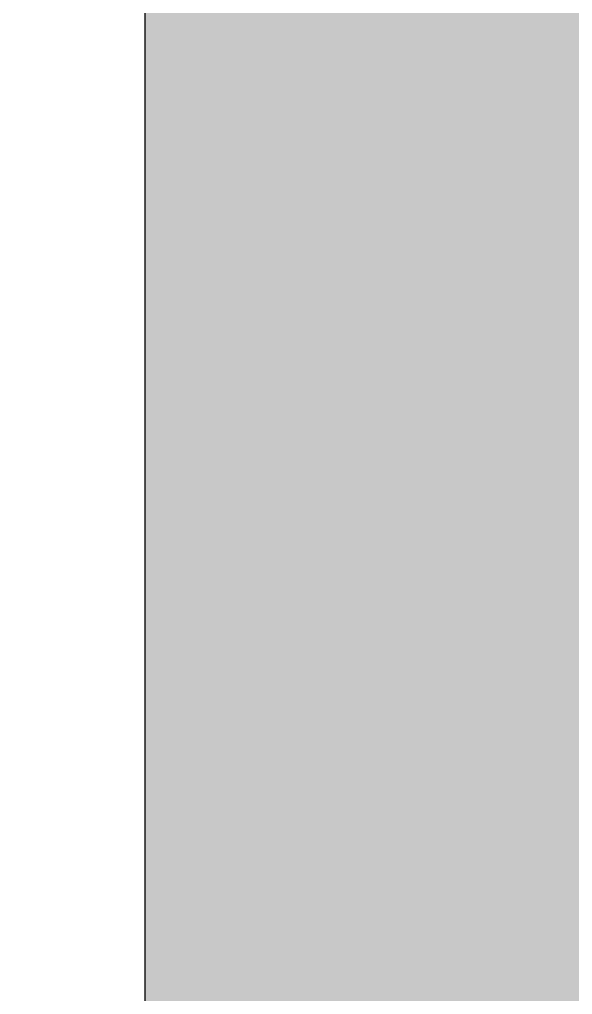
# Model space of a CAD drawing. Header units: millimetres. Extents: x 2519235 to 7246330, y 25937 to 201821.
# Drawn here: x 2752574 to 2752645.2, y 112695.6 to 112820.9 of the extents above; entities that cross this region are included whole.
import ezdxf

# ---------------------------------------------------------------- set-up
doc = ezdxf.new("R2010")
doc.units = ezdxf.units.MM
doc.set_wipeout_variables(frame=1)
doc.linetypes.add('CENTER', pattern=[50.800000000000004, 31.75, -6.35, 6.35, -6.35])
doc.linetypes.add('HIDDEN', pattern=[0.375, 0.25, -0.125])
for name, color, linetype in [('000 - STRUCTURE_STEEL_ACCESORIES_MAIN_COLOR_2', 7, 'Continuous'), ('000 - STRUCTURE_STEEL_ACCESORIES_WIPEOUT_', 7, 'Continuous'), ('010 - ASPG_ACCESSORIES_HATCH_', 7, 'Continuous'), ('010 - ASPG_ACCESSORIES_MAIN_COLOR_1', 7, 'Continuous'), ('010 - ASPG_ACCESSORIES_SUB_COLOR_1', 7, 'Continuous'), ('010 - ASPG_ACCESSORIES_SUB_COLOR_2', 7, 'Continuous'), ('010 - ASPG_ACCESSORIES_SYMBOL_', 7, 'Continuous'), ('010 - ASPG_ACCESSORIES_WIPEOUT_', 7, 'Continuous'), ('010 - ASPG_FASTERN_DEF_SUB', 7, 'Continuous'), ('010 - ASPG_FASTERN_HIDDEN_', 7, 'Continuous'), ('010 - ASPG_FASTERN_MAIN_COLOR_1', 7, 'Continuous'), ('010 - ASPG_FASTERN_SUB_COLOR_2', 7, 'Continuous'), ('010 - ASPG_FLASHING_HATCH_', 7, 'Continuous'), ('010 - ASPG_FLASHING_MAIN_COLOR_2', 7, 'Continuous'), ('010 - ASPG_FLASHING_MAIN_COLOR_4', 7, 'Continuous'), ('010 - ASPG_FLASHING_WIPEOUT_', 7, 'Continuous'), ('010 - ASPG_FRAMING_CUT_COLOR_4', 7, 'Continuous'), ('010 - ASPG_FRAMING_DEF_SUB', 7, 'Continuous'), ('010 - ASPG_FRAMING_HATCH_', 7, 'Continuous'), ('010 - ASPG_FRAMING_SUB_COLOR_2', 7, 'Continuous'), ('Xref-PLAN-106.940$0$_Beam', 7, 'Continuous')]:
    doc.layers.add(name, color=color, linetype=linetype)
pattern_1 = [(45, (68845973.91123614, -106253.6340706302), (-4.041115254481119, 4.041115254481119), []), (45, (68845976.60531414, -106253.6340706302), (-4.041115254481119, 4.041115254481119), [])]

# ---------------------------------------------------------------- blocks, each defined once
blk = doc.blocks.new('Xref-PLAN-106.940')
at = {"layer": 'Xref-PLAN-106.940$0$_Beam', "color": 7}
for p, q in [((153369.1805612047, 22958.39665348398), (153369.1805612047, 16058.39665348381)), ((153669.1805612047, 22958.39665348398), (153669.1805612047, 16058.39665348381))]:
    blk.add_line(p, q, dxfattribs=at)
blk = doc.blocks.new('A$C6d15e31b')
at = {"color": 7}
blk.add_blockref('Xref-PLAN-106.940', (-135619.3374636862, -23258.39544955263), dxfattribs=at)
blk = doc.blocks.new('000_ASPG_TYP_FILES_FRAMING_EXTR_BREAKLINE_TYPE_2')
at = {"layer": '010 - ASPG_FRAMING_HATCH_', "transparency": 33554585}
h = blk.add_hatch(dxfattribs=at)
h.set_pattern_fill('ANSI32', scale=0.25)
h.set_pattern_definition([(45, (0, 0), (-1.683798022700467, 1.683798022700467), []), (45, (1.1225325, 0), (-1.683798022700467, 1.683798022700467), [])])
h.paths.add_polyline_path([(131.0000000002328, 91.00000000058208, 0.4142135623730951), (132.0000000003492, 90.00000000046566), (140.0000000002328, 90.00000000046566, 0.4142135623730951), (141.0000000002328, 91.00000000046566), (141.0000000002328, 100.0000000004657), (2.000000000465661, 100.0000000004657), (2.000000000465661, 125.0000000004657), (4.656612873077393e-10, 125.0000000004657), (4.656612873077393e-10, 99.00000000046566, 0.4142135623730951), (1.000000000465661, 98.00000000046566), (63.00000000023283, 98.00000000046566, -0.414213562373093), (64.00000000023283, 97.00000000046566), (64.00000000023277, 3, -0.4142135623730951), (63.00000000023277, 2), (4.655476004700176e-10, 2), (-5.684341886080801e-14, 0), (141.0000000002328, -6.05359673500061e-09), (141.0000000002328, 8.99999999650754, 0.4142135623730951), (140.0000000002328, 9.99999999650754), (132.0000000003492, 9.99999999650754, 0.4142135623730951), (131.0000000002328, 8.999999996391125), (131.0000000002328, 3, -0.4142135623730951), (130.0000000002328, 2), (67.00000000034919, 2, -0.4142135623730951), (66.00000000023277, 3.000000000116415), (66.00000000023283, 97.00000000034925, -0.4142135623730951), (67.00000000034925, 98.00000000046566), (130.0000000002328, 98.00000000046566, -0.414213562373095), (131.0000000002328, 97.00000000046566)])
h.paths.add_polyline_path([(133.0000000002328, 92.00000000372529), (133.0000000002328, 98.00000000046566), (139.0000000004657, 98.00000000046566), (139.0000000004657, 92.00000000372529)], flags=16)
h.paths.add_polyline_path([(133.0000000002328, 7.999999996740371), (139.0000000004656, 7.999999996740371), (139.0000000004656, 2), (133.0000000002328, 2)], flags=16)
at = {"layer": '010 - ASPG_FRAMING_HATCH_'}
h = blk.add_hatch(dxfattribs=at)
h.set_pattern_fill('ANSI37', scale=0.5954980955866349, angle=-90.00000000000001)
h.set_pattern_definition([(314.9999999999999, (1257419.492862034, -519971.6224064051), (1.336931354494228, 1.336931354494224), []), (44.99999999999984, (1257419.492862034, -519971.6224064051), (-1.336931354494223, 1.336931354494228), [])])
edge = h.paths.add_edge_path()
edge.add_ellipse((57.77220869682924, 105.0000000013979), major_axis=(-3.509070088518285e-14, -4.999999999272404), ratio=0.6444816938462435, start_angle=0, end_angle=180)
edge.add_line((57.7722086968293, 110.0000000004666), (62.00000000013239, 110.0000000004666))
edge.add_arc((62.00000000012511, 110.3000000005204), 0.3000000000538421, -89.99999999861039, -1.389609784768862e-09)
edge.add_line((62.30000000017895, 110.3000000005131), (62.30000000017895, 111.0000000004666))
edge.add_line((62.30000000017895, 111.0000000004666), (61.80000000017895, 111.5000000006994))
edge.add_line((61.80000000017895, 111.5000000006994), (62.30000000017895, 112.0000000004666))
edge.add_line((62.3000000001789, 112.0000000004666), (61.8000000001789, 112.5000000006994))
edge.add_line((61.8000000001789, 112.5000000006994), (62.3000000001789, 113.0000000004666))
edge.add_line((62.3000000001789, 113.0000000004666), (61.8000000001789, 113.5000000004666))
edge.add_line((61.8000000001789, 113.5000000004666), (62.3000000001789, 114.0000000004666))
edge.add_line((62.3000000001789, 114.0000000004666), (62.3000000001789, 115.0000000004666))
edge.add_line((62.3000000001789, 115.0000000004666), (63.30000000006248, 115.0000000004666))
edge.add_line((63.30000000006248, 115.0000000004666), (63.80000000006248, 115.5000000004666))
edge.add_line((63.80000000006248, 115.5000000004666), (64.30000000006248, 115.0000000004666))
edge.add_line((64.30000000006248, 115.0000000004666), (64.80000000006248, 115.5000000004666))
edge.add_line((64.80000000006248, 115.5000000004666), (65.30000000006248, 115.0000000004666))
edge.add_line((65.30000000006248, 115.0000000004666), (65.80000000006248, 115.5000000004666))
edge.add_line((65.80000000006248, 115.5000000004666), (66.3000000001789, 115.0000000004666))
edge.add_line((66.3000000001789, 115.0000000004666), (67.00000000013233, 115.0000000004666))
edge.add_arc((67.00000000009595, 115.3000000004331), 0.2999999999665306, -89.99999999305201, 1.528565674358258e-08)
edge.add_line((67.30000000006248, 115.3000000005131), (67.30017822621585, 110.0000000004666))
edge.add_arc((77.20009572428614, 105.0000000011651), 11.09091368921486, 153.2037265686182, 206.7962734313818)
edge.add_line((67.30017822621585, 100.0000000018636), (57.77220869682924, 100.0000000018636))
h = blk.add_hatch(dxfattribs=at)
h.set_pattern_fill('ANSI37', scale=0.5954980955866349, angle=-90.00000000000001)
h.set_pattern_definition([(314.9999999999999, (1257419.192862035, -519973.9224064052), (1.336931354494228, 1.336931354494224), []), (44.99999999999984, (1257419.192862035, -519973.9224064052), (-1.336931354494223, 1.336931354494228), [])])
edge = h.paths.add_edge_path()
edge.add_ellipse((11.52796953045714, 105.0000000013979), major_axis=(-3.510345640540481e-14, -4.999999999272404), ratio=0.6444816938462435, start_angle=180, end_angle=360, ccw=False)
edge.add_line((11.52796953045714, 110.0000000004666), (2.000000001098726, 110.0000000004666))
edge.add_arc((-7.899917496811156, 105.0000000013979), 11.09091368915029, -26.79627343179601, 26.796273430967574, ccw=False)
edge.add_line((2.000000001070532, 100.0000000018636), (11.52796953042895, 100.0000000018636))
h = blk.add_hatch(dxfattribs=at)
h.set_pattern_fill('HONEY', scale=0.238199238234654, angle=-90.00000000000001)
h.set_pattern_definition([(270, (1257419.442484037, -519993.9224064052), (0.6549599250656583, -1.134423872092541), [0.7562825813950264, -1.512565162790053]), (29.99999999999978, (1257419.442484037, -519993.9224064052), (0.6549599293588203, 1.134423869613882), [0.7562825813950257, -1.512565162790051]), (329.9999999999998, (1257419.442484037, -519993.9224064052), (1.309919854424478, -2.478657937293614e-09), [-1.512565162790051, 0.7562825813950254])])
edge = h.paths.add_edge_path()
edge.add_ellipse((11.77759153230824, 105.0000000014043), major_axis=(-3.509070088518285e-14, -4.999999999272404), ratio=0.6444816938462435, start_angle=0, end_angle=360, ccw=False)
h = blk.add_hatch(dxfattribs=at)
h.set_pattern_fill('HONEY', scale=0.238199238234654, angle=-90.00000000000001)
h.set_pattern_definition([(270, (1257419.243240032, -519991.6224064051), (0.6549599250656583, -1.134423872092541), [0.7562825813950264, -1.512565162790053]), (29.99999999999978, (1257419.243240032, -519991.6224064051), (0.6549599293588203, 1.134423869613882), [0.7562825813950257, -1.512565162790051]), (329.9999999999998, (1257419.243240032, -519991.6224064051), (1.309919854424478, -2.478657937293614e-09), [-1.512565162790051, 0.7562825813950254])])
edge = h.paths.add_edge_path()
edge.add_ellipse((57.5225866949782, 105.0000000013979), major_axis=(-3.509070088518285e-14, -4.999999999272404), ratio=0.6444816938462435, start_angle=0, end_angle=360)
at = {"color": 7}
blk.add_point((141.0000000002328, 100.0000000004657), dxfattribs=at)
at = {"layer": '010 - ASPG_FRAMING_CUT_COLOR_4', "color": 7}
blk.add_lwpolyline([(-5.684341886080801e-14, 0), (4.656044438888784e-10, 2), (63.00000000023277, 2, 0.4142135623730951), (64.00000000023277, 3), (64.00000000023283, 97.00000000046566, 0.4142135623730951), (63.00000000023283, 98.00000000046566), (1.000000000465661, 98.00000000046566, -0.4142135623730951), (4.656612873077393e-10, 99.00000000046566), (4.656612873077393e-10, 125.0000000004657), (2.000000000465661, 125.0000000004657), (2.000000000465661, 100.0000000004657), (141.0000000002328, 100.0000000004657), (141.0000000002328, 91.00000000046566, -0.4142135623730951), (140.0000000002328, 90.00000000046566), (132.0000000004657, 90.00000000046566, -0.414213562373095), (131.0000000002328, 91.00000000046566), (131.0000000002328, 97.00000000046566, 0.4142135623730951), (130.0000000002328, 98.00000000046566), (67.00000000046566, 98.00000000046566, 0.4142135623730951), (66.00000000023283, 97.00000000046566), (66.00000000023277, 3, 0.4142135623730951), (67.0000000004656, 2), (130.0000000002328, 2, 0.4142135623730951), (131.0000000002328, 3), (131.0000000002328, 8.99999999650754, -0.414213562373095), (132.0000000004656, 9.99999999650754), (140.0000000002328, 9.99999999650754, -0.4142135623730951), (141.0000000002328, 8.99999999650754), (141.0000000002328, 0)], format="xyb", close=True, dxfattribs=at)
for points in [[(139.0000000004657, 98.00000000046566), (139.0000000004657, 92.00000000372529), (133.0000000002328, 92.00000000372529), (133.0000000002328, 98.00000000046566)], [(139.0000000004656, 2), (139.0000000004656, 7.999999996740371), (133.0000000002328, 7.999999996740371), (133.0000000002328, 2)]]:
    blk.add_lwpolyline(points, close=True, dxfattribs=at)
at = {"layer": '010 - ASPG_FRAMING_DEF_SUB', "color": 7, "transparency": 33554457}
blk.add_line((4.656044438888784e-10, 50.00000000023283), (141.0000000002329, 50.00000000023283), dxfattribs=at)
for points in [[(54.30017822621591, 100.0000000018636), (67.30017822621585, 100.0000000018636), (67.30017822621585, 115.5000000004666), (54.30017822621585, 115.5000000004666)], [(2.000000001070532, 100.0000000018636), (15.00000000107053, 100.0000000018699), (15.00000000107053, 110.0000000006767), (2.000000001070532, 110.0000000006703)]]:
    blk.add_lwpolyline(points, close=True, dxfattribs=at)
at = {"layer": '010 - ASPG_FRAMING_SUB_COLOR_2', "color": 7}
for points in [[(57.5225866949782, 100.0000000018636), (67.30017822621585, 100.0000000018636, -0.2381992382621886), (67.30017822621585, 110.0000000004666), (67.30000000006248, 115.3000000005131, -0.4142135624157165), (67.00000000013233, 115.0000000004666), (66.3000000001789, 115.0000000004666), (65.80000000006248, 115.5000000004666), (65.30000000006248, 115.0000000004666), (64.80000000006248, 115.5000000004666), (64.30000000006248, 115.0000000004666), (63.80000000006248, 115.5000000004666), (63.30000000006248, 115.0000000004666), (62.3000000001789, 115.0000000004666), (62.3000000001789, 114.0000000004666), (61.8000000001789, 113.5000000004666), (62.3000000001789, 113.0000000004666), (61.8000000001789, 112.5000000006994), (62.3000000001789, 112.0000000004666), (61.80000000017895, 111.5000000006994), (62.30000000017895, 111.0000000004666), (62.30000000017895, 110.3000000005131, -0.414213562358888), (62.00000000013239, 110.0000000004666), (57.5225866949782, 110.0000000004666)], [(11.77759153219182, 100.0000000018699), (2.000000001070532, 100.0000000018636, 0.2381992382621886), (2.000000001070532, 110.0000000004666), (11.77759153219182, 110.0000000004729)]]:
    blk.add_lwpolyline(points, format="xyb", dxfattribs=at)
at = {"layer": '010 - ASPG_FRAMING_SUB_COLOR_2', "color": 7, "extrusion": (0, 0, -1)}
blk.add_ellipse((11.77759153230824, 105.0000000014043), major_axis=(-3.509070088518285e-14, -4.999999999272404), ratio=0.6444816938462435, dxfattribs=at)
at = {"layer": '010 - ASPG_FRAMING_SUB_COLOR_2', "color": 7}
blk.add_ellipse((57.5225866949782, 105.0000000013979), major_axis=(-3.509070088518285e-14, -4.999999999272404), ratio=0.6444816938462435, dxfattribs=at)
blk = doc.blocks.new('*U2126')
at = {"layer": '010 - ASPG_FRAMING_SUB_COLOR_2', "color": 7}
blk.add_lwpolyline([(60.00000000297587, 2.000000000715772), (60.00000000297587, 4), (1390.000000003197, 4.000000001471602), (1390.000000003197, 2.000000002187374)], close=True, dxfattribs=at)
at = {"color": 7, "rotation": 89.99999999999999}
blk.add_blockref('000_ASPG_TYP_FILES_FRAMING_EXTR_BREAKLINE_TYPE_2', (1500.000000000221, 1.721655706887759e-09), dxfattribs=at)
blk = doc.blocks.new('W-1-PP17-ENT1_REV02_20260416-153151_PP17_ENT1_ASPG_MAIN_UPPL')
at = {"color": 7, "rotation": 270}
blk.add_blockref('*U2126', (18098, -4624.999999999069), dxfattribs=at)
blk = doc.blocks.new('*U3382')
at = {"layer": '010 - ASPG_ACCESSORIES_SUB_COLOR_2', "color": 7}
for p, q in [((-2.084999999999127, -1.547816335794778), (-2.084999999999127, 0)), ((2.084999999999013, -1.047816335789321), (2.084999999999127, 0)), ((-2.084999999999127, -1.547816335789321), (2.084999999999127, -1.047816335789321)), ((2.729999999999563, -1.399999999995998), (2.084999999999127, -1.047816335789321)), ((-2.729999999999563, -1.899999999995998), (2.729999999999563, -1.399999999995998)), ((-2.729999999999563, -1.899999999995998), (-2.084999999999127, -1.547816335789321)), ((-2.729999999999563, -1.899999999995998), (-2.084999999999127, -2.252183664200857)), ((-2.084999999999127, -2.252183664200857), (2.084999999999127, -1.752183664200857)), ((-2.084999999999013, -3.347816335790412), (-2.084999999999127, -2.252183664206314)), ((2.729999999999563, -1.399999999995998), (2.084999999999127, -1.752183664200857)), ((2.084999999999013, -2.847816335790412), (2.0849999999989, -1.752183664201084)), ((-2.729999999999563, -3.69999999999709), (2.729999999999563, -3.19999999999709)), ((-2.729999999999563, -3.69999999999709), (-2.084999999999127, -3.347816335790412)), ((-2.729999999999563, -3.69999999999709), (-2.084999999999127, -4.052183664201948)), ((-2.084999999999127, -3.347816335790412), (2.084999999999127, -2.847816335790412)), ((-2.084999999999127, -4.052183664201948), (2.084999999999127, -3.552183664201948)), ((2.729999999999563, -3.19999999999709), (2.084999999999127, -2.847816335790412)), ((2.729999999999563, -3.19999999999709), (2.084999999999127, -3.552183664201948)), ((2.084999999999241, -4.647816335791504), (2.084999999999241, -3.552183664201948)), ((-2.729999999999563, -5.499999999998181), (2.729999999999563, -4.999999999998181)), ((-2.729999999999563, -5.499999999998181), (2.729999999999563, -4.999999999998181)), ((-2.0849999999989, -5.147816335791504), (-2.084999999999013, -4.052183664201948)), ((-2.084999999999127, -5.147816335791504), (2.084999999999127, -4.647816335791504)), ((-2.084999999999127, -5.147816335791504), (2.084999999999127, -4.647816335791504)), ((2.729999999999563, -4.999999999998181), (2.084999999999127, -4.647816335791504)), ((2.729999999999563, -4.999999999998181), (2.084999999999127, -4.647816335791504)), ((2.729999999999563, -4.999999999998181), (2.084999999999127, -5.352183664203039)), ((2.729999999999563, -4.999999999998181), (2.084999999999127, -5.352183664203039)), ((-2.729999999999563, -5.499999999998181), (-2.084999999999127, -5.147816335791504)), ((-2.729999999999563, -5.499999999998181), (-2.084999999999127, -5.147816335791504)), ((-2.729999999999563, -5.499999999998181), (-2.084999999999127, -5.852183664203039)), ((-2.729999999999563, -5.499999999998181), (-2.084999999999127, -5.852183664203039)), ((-2.084999999999127, -5.852183664203039), (2.084999999999127, -5.352183664203039)), ((-2.084999999999127, -5.852183664203039), (2.084999999999127, -5.352183664203039)), ((-2.084999999999127, -6.947816335792595), (-2.0849999999989, -5.852183664203039)), ((-2.084999999999127, -6.947816335792595), (-2.084999999999127, -5.852183664203039)), ((2.084999999999127, -6.447816335792595), (2.084999999999127, -5.352183664203039)), ((2.084999999999127, -6.447816335792595), (2.084999999999241, -5.352183664203039)), ((-2.729999999999563, -7.299999999999272), (2.729999999999563, -6.799999999999272)), ((-2.729999999999563, -7.299999999999272), (-2.084999999999127, -6.947816335792595)), ((-2.729999999999563, -7.299999999999272), (-2.084999999999127, -7.652183664204131)), ((-2.084999999999127, -6.947816335792595), (2.084999999999127, -6.447816335792595)), ((-2.084999999999127, -7.652183664204131), (2.084999999999127, -7.152183664204131)), ((2.729999999999563, -6.799999999999272), (2.084999999999127, -6.447816335792595)), ((2.729999999999563, -6.799999999999272), (2.084999999999127, -7.152183664204131)), ((2.084999999999127, -8.247816335793686), (2.084999999999127, -7.152183664204131)), ((-2.729999999999563, -9.099999999998545), (-2.084999999999127, -8.747816335793686)), ((-2.084999999999127, -8.747816335793686), (-2.084999999999127, -7.652183664204131)), ((-2.084999999999127, -8.747816335793686), (-1.064489079482883, -8.605286877620529)), ((0.4333070988686814, -8.43729858455481), (2.084999999999127, -8.247816335793686)), ((0.7141825614198751, -8.775605983184505), (2.729999999999563, -8.599999999998545)), ((2.729999999999563, -8.599999999998545), (2.084999999999127, -8.247816335793686)), ((2.729999999999563, -8.599999999998545), (2.084999999999127, -8.952183664205222)), ((-2.729999999999563, -9.099999999998545), (-1.568355612604137, -8.982641209644498)), ((-2.729999999999563, -9.099999999998545), (-2.084999999999127, -9.452183664205222)), ((-2.084999999999127, -9.452183664205222), (-1.629698446698967, -9.388594061787444)), ((-2.084999999999127, -10.54781633579296), (-2.084999999999127, -9.452183664205222)), ((0.7141825614198751, -9.102437496409038), (2.084999999999127, -8.952183664205222)), ((2.084999999999127, -10.04781633579296), (2.084999999999127, -8.952183664205222)), ((-2.729999999999563, -10.89999999999964), (-2.084999999999127, -10.54781633579296)), ((-2.729999999999563, -10.89999999999964), (-1.844567201240352, -10.81054635710279)), ((-2.729999999999563, -10.89999999999964), (-2.084999999999127, -11.25218366420449)), ((-2.084999999999127, -10.54781633579296), (-1.798826981090315, -10.50784803706301)), ((-2.084999999999127, -11.25218366420449), (-1.907557413303948, -11.22740118002912)), ((-2.084999999999127, -12.40167565273805), (-2.084999999999127, -11.25218366420449)), ((0.7141825614198751, -10.20507654483481), (2.084999999999127, -10.04781633579296)), ((0.7141825614198751, -10.57560598318378), (2.729999999999563, -10.39999999999964)), ((0.7141825614198751, -10.90243749640831), (2.084999999999127, -10.75218366420449)), ((2.729999999999563, -10.39999999999964), (2.084999999999127, -10.04781633579296)), ((2.729999999999563, -10.39999999999964), (2.084999999999127, -10.75218366420449)), ((2.084999999999127, -10.75218366420449), (2.084999999999127, -15.59999999999854)), ((-2.084999999999127, -12.40167565273805), (-2.084999999999127, -15.59999999999854)), ((0, -17.19999999999891), (-2.084999999999127, -15.59999999999854)), ((0, -17.19999999999891), (2.084999999999127, -15.59999999999854))]:
    blk.add_line(p, q, dxfattribs=at)
blk.add_lwpolyline([(0, -17.19999999999891), (0.7141825614198751, -11.45704931750151), (0.7141825614198751, -8.736688384093213, 0.4176573264866609), (0.4106596181591158, -8.436709070021607, 0.07099332720072511), (-1.529698998669119, -8.726820576112004), (-2.084999999999127, -12.40167565273805)], format="xyb", dxfattribs=at)
at = {"layer": '010 - ASPG_ACCESSORIES_SYMBOL_', "color": 7, "linetype": 'CENTER'}
blk.add_line((0, 6.142561988594025), (0, -18.19999999999891), dxfattribs=at)
at = {"layer": '010 - ASPG_FASTERN_MAIN_COLOR_1', "color": 7}
for p, q in [((-4.170000000000073, 5.049999999999272), (-4.170000000000073, 1.200000000000728)), ((3.127500000000509, 5.450000000000728), (-3.127500000000509, 5.450000000000728)), ((-2.084999999999127, 5.049999999999272), (-2.084999999999127, 1.200000000000728)), ((2.084999999999127, 5.049999999999272), (2.084999999999127, 1.200000000000728)), ((4.170000000000073, 5.049999999999272), (4.170000000000073, 1.200000000000728)), ((-5.5, 0.5499999999992724), (-5.5, 0)), ((5.5, 0), (-5.5, 0)), ((-5.200000000000728, 0.8500000000003638), (-4.170000000000073, 1.200000000000728)), ((5.200000000000728, 0.8500000000003638), (-5.200000000000728, 0.8500000000003638)), ((4.170000000000073, 1.200000000000728), (-4.170000000000073, 1.200000000000728)), ((-2.57630675031578, 0.8500000000003638), (-2.084999999999127, 1.200000000000728)), ((2.44630675031658, 0.8500000000003638), (2.084999999999127, 1.200000000000728)), ((5.200000000000728, 0.8500000000003638), (4.170000000000073, 1.200000000000728)), ((5.5, 0.5499999999992724), (5.5, 0))]:
    blk.add_line(p, q, dxfattribs=at)
for centre, radius, start, end in [((-3.127500000000509, 3.891492187500262), 1.55850781249987, 48.01707852331997, 131.98292147668), ((0, -0.1840312499989523), 5.634031249999114, 68.2799117114248, 111.7200882885752), ((3.127500000000509, 3.891492187500262), 1.558507812499965, 48.01707852331997, 131.98292147668), ((-5.200000000000728, 0.5499999999992724), 0.3, 90, 180), ((5.200000000000728, 0.5499999999992724), 0.3, 0, 90)]:
    blk.add_arc(centre, radius, start, end, dxfattribs=at)
blk = doc.blocks.new('G$C7D677D58')
at = {"layer": '010 - ASPG_FASTERN_MAIN_COLOR_1'}
h = blk.add_hatch(dxfattribs=at)
h.set_pattern_fill('ANSI35', scale=0.02, angle=280.6768409131589, style=0)
h.set_pattern_definition([(145.6768409131589, (67.45353497568851, -13.09426057516771), (0.00281929956869494, 0.00412935224241727), []), (145.6768409131589, (67.45006064978782, -13.09491560150343), (0.00281929956869494, 0.00412935224241727), [0.006249999999999968, -0.001249999999999992, 0, -0.001249999999999992])])
h.paths.add_polyline_path([(0.02989179726182556, 0.01545000000078289), (0.02447319464567954, 0.01545000000078289), (0.02447319464567954, 0.0005500000004303729), (0.02989179726182556, 0.0005500000004303729)])
at = {"layer": '010 - ASPG_FASTERN_DEF_SUB', "color": 7, "ltscale": 0.1}
blk.add_line((0.03829179726176335, 0.007999999999924512), (0, 0.007999999999924512, -2.806346833239134e-06), dxfattribs=at)
at = {"layer": '010 - ASPG_FASTERN_MAIN_COLOR_1', "color": 7}
for p, q in [((0.01327319464712673, 0, -2.806346833239134e-06), (0.01327319464712673, 0.01599999999996271, -2.806346833239134e-06)), ((0.01327319464712673, 0.01599999999996271, -2.806346833239134e-06), (0.01447319464705288, 0.01599999999996271, -2.806346833239134e-06)), ((0.01447319464705288, 0.01599999999996271, -2.806346833239134e-06), (0.01447319464705288, 0, -2.806346833239134e-06)), ((0.02989179726182556, 0), (0.02989179726182556, 0.01599999999996271)), ((0.02989179726182556, 0.01599999999996271), (0.03109179726175171, 0.01599999999996271)), ((0.03109179726175171, 0.01599999999996271), (0.03109179726175171, 0)), ((0.01247319464710017, 0.01492820323028354, -2.806346833239134e-06), (0.007673194646940829, 0.01492820323028354, -2.806346833239134e-06)), ((0.03109179726175171, 0.001071796769679167), (0.03109179726175171, 0.01492820323028354)), ((0.03589179726191105, 0.01492820323028354), (0.03109179726175171, 0.01492820323028354)), ((0.006873194647141645, 0.002803847577297347, -2.806346833239134e-06), (0.006873194647141645, 0.01319615242266536, -2.806346833239134e-06)), ((0.01327319464712673, 0.002803847577297347, -2.806346833239134e-06), (0.01327319464712673, 0.01319615242266536, -2.806346833239134e-06)), ((0.03669179726193761, 0.002803847577297347), (0.03669179726193761, 0.01319615242266536)), ((0.002400000000079672, 0.01199999999994361, -2.806346833239134e-06), (0.001600000000053114, 0.01119999999991705, -2.806346833239134e-06)), ((0.006873194647141645, 0.01199999999994361, -2.806346833239134e-06), (0.002400000000079672, 0.01199999999994361, -2.806346833239134e-06)), ((0.01247319464710017, 0.01146410161504718, -2.806346833239134e-06), (0.007673194646940829, 0.01146410161504718, -2.806346833239134e-06)), ((0.03589179726191105, 0.01146410161504718), (0.03109179726175171, 0.01146410161504718)), ((0.001600000000053114, 0.00479999999993197, -2.806346833239134e-06), (0.001600000000053114, 0.01119999999991705, -2.806346833239134e-06)), ((0.006873194647141645, 0.01119999999991705, -2.806346833239134e-06), (0.001600000000053114, 0.01119999999991705, -2.806346833239134e-06)), ((0.006873194647141645, 0.00479999999993197, -2.806346833239134e-06), (0.001600000000053114, 0.00479999999993197, -2.806346833239134e-06)), ((0.002400000000079672, 0.003999999999905413, -2.806346833239134e-06), (0.001600000000053114, 0.00479999999993197, -2.806346833239134e-06)), ((0.006873194647141645, 0.003999999999905413, -2.806346833239134e-06), (0.002400000000079672, 0.003999999999905413, -2.806346833239134e-06)), ((0.01247319464710017, 0.00453589838480184, -2.806346833239134e-06), (0.007673194646940829, 0.00453589838480184, -2.806346833239134e-06)), ((0.03589179726191105, 0.00453589838480184), (0.03109179726175171, 0.00453589838480184)), ((0.01247319464710017, 0.001071796769679167, -2.806346833239134e-06), (0.007673194646940829, 0.001071796769679167, -2.806346833239134e-06)), ((0.01447319464705288, 0, -2.806346833239134e-06), (0.01327319464712673, 0, -2.806346833239134e-06)), ((0.03109179726175171, 0), (0.02989179726182556, 0)), ((0.03589179726191105, 0.001071796769679167), (0.03109179726175171, 0.001071796769679167))]:
    blk.add_line(p, q, dxfattribs=at)
blk.add_lwpolyline([(0.02989179726182556, 0.01545000000078289), (0.02447319464567954, 0.01545000000078289), (0.02447319464567954, 0.0005500000004303729), (0.02989179726182556, 0.0005500000004303729)], close=True, dxfattribs=at)
at = {"layer": '010 - ASPG_FASTERN_MAIN_COLOR_1', "color": 7, "elevation": -2.806346833239134e-06}
for points in [[(0.007673194646940829, 0.01492820323028354, 0.4618802153516978), (0.007673194646940829, 0.01146410161504718, 0.2309401076757868), (0.007673194646940829, 0.00453589838480184, 0.461880215351701), (0.007673194646940829, 0.001071796769679167)], [(0.01247319464710017, 0.01492820323028354, -0.4618802153516978), (0.01247319464710017, 0.01146410161504718, -0.2309401076757868), (0.01247319464710017, 0.00453589838480184, -0.461880215351701), (0.01247319464710017, 0.001071796769679167)], [(0.03589179726191105, 0.01492820323028354, -0.4618802153516978), (0.03589179726191105, 0.01146410161504718, -0.2309401076757868), (0.03589179726191105, 0.00453589838480184, -0.4618802153517009), (0.03589179726191105, 0.001071796769679167)]]:
    blk.add_lwpolyline(points, format="xyb", dxfattribs=at)
at = {"layer": '010 - ASPG_FASTERN_SUB_COLOR_2', "color": 7, "linetype": 'HIDDEN'}
for p, q in [((0.02989179726182556, 0.01199999999994361), (0.01447319464705288, 0.01199999999994361, -2.806346833239134e-06)), ((0.02989179726182556, 0.01119999999991705), (0.01447319464705288, 0.01119999999991705, -2.806346833239134e-06)), ((0.02989179726182556, 0.00479999999993197), (0.01447319464705288, 0.00479999999993197, -2.806346833239134e-06)), ((0.02989179726182556, 0.003999999999905413), (0.01447319464705288, 0.003999999999905413, -2.806346833239134e-06))]:
    blk.add_line(p, q, dxfattribs=at)
blk = doc.blocks.new('010 - ASPG_ACCESSORIES_BRACKET_FOR_FRAME_TYPE-1_CUT-VIEW')
at = {"color": 7}
blk.add_wipeout([(4.656612873077393e-10, 25.00000000008731), (4.656612873077393e-10, 1.8189894035458565e-12), (40, 1.8189894035458565e-12), (40, 3.000000000153044), (3.0000000003213074, 3.000000000153044), (3.0000000003213074, 25.00000000008731)], dxfattribs=at).dxf.layer = '010 - ASPG_ACCESSORIES_WIPEOUT_'
at = {"layer": '010 - ASPG_ACCESSORIES_HATCH_'}
h = blk.add_hatch(dxfattribs=at)
h.set_pattern_fill('ANSI32', scale=0.03)
h.set_pattern_definition(pattern_1)
h.paths.add_polyline_path([(1.452183664310724, 16.08500000019558), (1.100000000093132, 16.73000000005413), (0.7478163363412023, 16.08500000019558), (4.656612873077393e-10, 16.08500000019558), (4.656612873077393e-10, 25.00000000008731), (3.000000000465661, 25.00000000008731), (2.9848025678657, 16.08500000019558)])
h = blk.add_hatch(dxfattribs=at)
h.set_pattern_fill('ANSI32', scale=0.03)
h.set_pattern_definition(pattern_1)
h.paths.add_polyline_path([(4.656612873077393e-10, 0), (4.656612873077393e-10, 11.78062006374239), (0.1825785292312503, 11.91500000003725), (1.247816335875541, 11.91500000003725), (1.600000000558794, 11.27000000019325), (1.952183664776385, 11.91500000003725), (3.000000000465661, 11.9150000000518), (3.000000000465661, 3.000000000160071), (19.70000000018626, 3.000000000043656), (19.70000000018626, 1.164153218269348e-10)])
h = blk.add_hatch(dxfattribs=at)
h.set_pattern_fill('ANSI32', scale=0.03)
h.set_pattern_definition(pattern_1)
h.paths.add_polyline_path([(28.70000000018626, 1.164153218269348e-10), (28.70000000018626, 3.000000000043656), (40, 3.000000000160071), (40, 0)])
at = {"layer": '010 - ASPG_ACCESSORIES_MAIN_COLOR_1', "color": 7}
blk.add_lwpolyline([(4.656612873077393e-10, 25.00000000008731), (4.656612873077393e-10, 0), (40, 0), (40, 3.000000000160071), (3.000000000465661, 3.000000000160071), (3.000000000465661, 25.00000000008731)], close=True, dxfattribs=at)
at = {"layer": '010 - ASPG_ACCESSORIES_SUB_COLOR_1', "color": 7}
for points in [[(1.452183664310724, 16.08500000019558), (1.100000000093132, 16.73000000005413), (0.7478163363412023, 16.08500000019558), (4.656612873077393e-10, 16.08500000019558), (4.656612873077393e-10, 25.00000000008731), (3.000000000465661, 25.00000000008731), (2.9848025678657, 16.08500000019558)], [(4.656612873077393e-10, 0), (4.656612873077393e-10, 11.78062006374239), (0.1825785292312503, 11.91500000003725), (1.247816335875541, 11.91500000003725), (1.600000000558794, 11.27000000019325), (1.952183664776385, 11.91500000003725), (3.000000000465661, 11.9150000000518), (3.000000000465661, 3.000000000160071), (19.70000000018626, 3.000000000043656), (19.70000000018626, 1.164153218269348e-10)], [(28.70000000018626, 1.164153218269348e-10), (28.70000000018626, 3.000000000043656), (40, 3.000000000160071), (40, 0)]]:
    blk.add_lwpolyline(points, close=True, dxfattribs=at)
blk = doc.blocks.new('000_ASPG_TYP_FILES_EXPANSION_BOLT_1')
at = {"layer": '010 - ASPG_FASTERN_HIDDEN_', "color": 7, "linetype": 'CENTER'}
blk.add_line((-15.26864065614063, 9.349345953436885e-16), (74.85623900254723, -4.583622674533936e-15), dxfattribs=at)
at = {"layer": '010 - ASPG_FASTERN_MAIN_COLOR_1', "color": 7}
for p, q in [((-8.000000000029104, 7.211963661015035), (-7.359999999956925, 7.851963660985349)), ((-7.359999999956925, 7.851963660985349), (-2.24000000001979, 7.851963660985348)), ((-1.600000000034924, 7.211963661015034), (-2.24000000001979, 7.851963660985348)), ((-8.000000000029104, 7.211963661015035), (-8.000000000029104, -7.211963661000481)), ((-1.600000000034924, 7.211963661015034), (-1.600000000034925, -7.211963661000482)), ((-7.359999999956926, 3.925981830441743), (-2.24000000001979, 3.925981830441742)), ((-7.359999999956926, -3.92598183042719), (-2.240000000019791, -3.92598183042719)), ((-7.359999999956927, -7.851963660985347), (-8.000000000029104, -7.211963661000481)), ((-2.240000000019791, -7.851963660985348), (-1.600000000034925, -7.211963661000482)), ((-7.359999999956927, -7.851963660985347), (-2.240000000019791, -7.851963660985348))]:
    blk.add_line(p, q, dxfattribs=at)
blk.add_lwpolyline([(-1.600000000034925, -8.400000000052387), (-5.143516556450961e-16, -8.400000000052387), (5.143516556450961e-16, 8.400000000052387), (-1.600000000034924, 8.400000000052387)], close=True, dxfattribs=at)
for centre, radius, start, end in [((-4.66958333333605, 5.888972745771753), 3.330416666666676, 143.8846352637614, 216.115364737895), ((-4.930416666640667, 5.888972745771753), 3.330416666666676, 323.884635262105, 36.11536473623859), ((4.361666666693054, -2.670750561156677e-16), 12.36166666666667, 161.4825631773627, 198.5174368226373), ((-13.96166666666977, 8.549055197049716e-16), 12.36166666666667, 341.4825631773626, 18.51743682263733), ((-4.66958333333605, -5.888972745771753), 3.330416666666676, 143.884635262105, 216.1153647362386), ((-4.930416666640667, -5.888972745771753), 3.330416666666676, 323.8846352637614, 36.11536473789496)]:
    blk.add_arc(centre, radius, start, end, dxfattribs=at)
at = {"layer": '010 - ASPG_FASTERN_SUB_COLOR_2', "color": 7}
for p, q in [((-10.9215796769422, 4.000000000014553), (-11.72089587236405, 2.799999999973807)), ((-10.9215796769422, 4.000000000014553), (-11.61439999999129, -4.000000000014551)), ((-10.33270272545633, 2.799999999973807), (-10.9215796769422, 4.000000000014553)), ((-9.535979677020805, 4.000000000014553), (-10.33270272545633, 2.799999999973807)), ((-9.535979677020805, 4.000000000014553), (-10.22880000004079, -4.000000000014551)), ((-8.947102725418517, 2.799999999973807), (-9.535979677020805, 4.000000000014553)), ((-8.150379676982993, 4.000000000014553), (-8.947102725418517, 2.799999999973807)), ((-8.150379676982993, 4.000000000014553), (-8.84320000000298, -4.000000000014551)), ((0.6632203230692542, 4.000000000014552), (-0.1335027254826853, 2.799999999973807)), ((0.6632203230692542, 4.000000000014552), (-0.02959999995073328, -4.000000000014552)), ((1.25209727458423, 2.799999999973807), (0.6632203230692542, 4.000000000014552)), ((2.048820323019755, 4.000000000014552), (1.25209727458423, 2.799999999973807)), ((2.048820323019755, 4.000000000014552), (1.355999999999767, -4.000000000014552)), ((2.637697274622042, 2.799999999973807), (2.048820323019755, 4.000000000014552)), ((3.434420323057566, 4.000000000014552), (2.637697274622042, 2.799999999973807)), ((3.434420323057566, 4.000000000014552), (2.741600000037578, -4.000000000014552)), ((4.023297274572542, 2.799999999973806), (3.434420323057566, 4.000000000014552)), ((4.820020323008066, 4.000000000014552), (4.023297274572542, 2.799999999973806)), ((4.820020323008066, 4.000000000014552), (4.127199999988079, -4.000000000014552)), ((5.408897274610354, 2.799999999973806), (4.820020323008066, 4.000000000014552)), ((6.205620323045878, 4.000000000014552), (5.408897274610354, 2.799999999973806)), ((6.205620323045878, 4.000000000014552), (5.512800000025891, -4.000000000014552)), ((6.79449727453175, 2.799999999973806), (6.205620323045878, 4.000000000014552)), ((7.591220322996378, 4.000000000014551), (6.79449727453175, 2.799999999973806)), ((7.591220322996378, 4.000000000014551), (6.898399999947287, -4.000000000014552)), ((8.180097274598666, 2.799999999973806), (7.591220322996378, 4.000000000014551)), ((8.97682032303419, 4.000000000014551), (8.180097274598666, 2.799999999973806)), ((8.97682032303419, 4.000000000014551), (8.284000000014203, -4.000000000014553)), ((9.565697274520062, 2.799999999973806), (8.97682032303419, 4.000000000014551)), ((10.362420323072, 4.000000000014551), (9.565697274520062, 2.799999999973806)), ((10.362420323072, 4.000000000014551), (9.669600000052014, -4.000000000014553)), ((10.95129727458698, 2.799999999973806), (10.362420323072, 4.000000000014551)), ((11.7480203230225, 4.000000000014551), (10.95129727458698, 2.799999999973806)), ((11.7480203230225, 4.000000000014551), (11.05520000000251, -4.000000000014553)), ((12.33689727462479, 2.799999999973806), (11.7480203230225, 4.000000000014551)), ((13.13362032306031, 4.000000000014551), (12.33689727462479, 2.799999999973806)), ((13.13362032306031, 4.000000000014551), (12.44080000004033, -4.000000000014553)), ((13.13362032306031, 4.000000000014551), (47.5000000000291, 4.000000000014549)), ((47.5000000000291, 3.000000000043653), (47.5000000000291, 4.000000000014549)), ((50.50000000005821, 4.000000000014549), (60.29349832783919, 4.565945234964598)), ((50.50000000005821, 1.999999999956341), (50.50000000005821, 4.000000000014549)), ((60.29349832783919, 4.565945234964598), (60.29349832783919, -1.068101395154376)), ((67.5, 4.000000000014547), (60.29349832783919, 3.279349832839213)), ((67.5, -4.000000000014556), (67.5, 4.000000000014547)), ((-13.0000000000291, 1.999999999956345), (-12.16536610751064, 2.78428793490457)), ((-11.72089587236405, 2.799999999973807), (-12.20587009846349, -2.799999999973806)), ((-12.16536610751064, 2.78428793490457), (-11.71493255696259, 2.844075092638378)), ((-10.33270272545633, 2.799999999973807), (-10.81767695155577, -2.799999999973806)), ((-8.947102725418517, 2.799999999973807), (-9.432076951488853, -2.799999999973806)), ((1.25209727458423, 2.799999999973807), (0.7671230484847908, -2.799999999973807)), ((2.637697274622042, 2.799999999973807), (2.152723048435291, -2.799999999973807)), ((4.023297274572542, 2.799999999973806), (3.538323048473103, -2.799999999973807)), ((5.408897274610354, 2.799999999973806), (4.923923048423603, -2.799999999973807)), ((6.79449727453175, 2.799999999973806), (6.309523048461415, -2.799999999973807)), ((8.180097274598666, 2.799999999973806), (7.695123048499227, -2.799999999973807)), ((9.565697274520062, 2.799999999973806), (9.080723048449727, -2.799999999973807)), ((10.95129727458698, 2.799999999973806), (10.46632304848754, -2.799999999973807)), ((12.33689727462479, 2.799999999973806), (11.85192304843804, -2.799999999973807)), ((50.50000000005821, 3.000000000043653), (47.5000000000291, 3.000000000043653)), ((-13.0000000000291, -1.999999999956343), (-13.0000000000291, 1.999999999956345)), ((50.50000000005821, 1.999999999956341), (51.5000000000291, 1.999999999956341)), ((54.72792407794623, -0.3162277660012511), (55.27207592205377, 1.316227765986693)), ((56.22075922007207, 1.999999999956341), (57.5, 1.999999999956341)), ((56.68357206514338, 1.409183307376221), (57.11225793708581, 1.409183307376221)), ((50.50000000005821, -4.000000000014555), (50.50000000005821, 1.04255772453325)), ((50.65813716000412, 1.193949539578167), (51.02902187901782, 1.193949539578167)), ((52.02902187898871, 0.1939495396072712), (52.02902187898871, -0.7475786201248443)), ((52.5, 0.999999999970893), (52.5, -3.214697847761802e-15)), ((55.03590488355258, -1.104050547830415), (55.74926603140193, 0.7656552351108951)), ((58.11087046129978, 0.4618428399699006), (58.17742339696269, -0.8002381526894204)), ((58.5, 0.9999999999708926), (58.5, -0.03725061344448835)), ((53.5, -0.9999999999708995), (53.77924077992793, -0.9999999999708995)), ((59.4620560821204, -1.036530483703249), (60.29349832783919, -1.068101395154376)), ((-13.0000000000291, -1.999999999956343), (-12.16536610751064, -2.835704890574561)), ((53.02902187895961, -1.747578620095741), (54.10159884969471, -1.747578620095741)), ((59.17603592126397, -1.747578620095741), (60.29349832783919, -1.747578620095741)), ((60.29349832783919, -1.747578620095741), (60.29349832783919, -4.689106779886064)), ((-11.61439999999129, -4.000000000014551), (-12.20587009846349, -2.799999999973806)), ((-10.81767695155577, -2.799999999973806), (-11.61439999999129, -4.000000000014551)), ((-10.22880000004079, -4.000000000014551), (-10.81767695155577, -2.799999999973806)), ((-9.432076951488853, -2.799999999973806), (-10.22880000004079, -4.000000000014551)), ((-8.84320000000298, -4.000000000014551), (-9.432076951488853, -2.799999999973806)), ((-8.046476951567456, -2.799999999973806), (-8.84320000000298, -4.000000000014551)), ((0.7671230484847908, -2.799999999973807), (-0.02959999995073328, -4.000000000014552)), ((1.355999999999767, -4.000000000014552), (0.7671230484847908, -2.799999999973807)), ((2.152723048435291, -2.799999999973807), (1.355999999999767, -4.000000000014552)), ((2.741600000037578, -4.000000000014552), (2.152723048435291, -2.799999999973807)), ((3.538323048473103, -2.799999999973807), (2.741600000037578, -4.000000000014552)), ((4.127199999988079, -4.000000000014552), (3.538323048473103, -2.799999999973807)), ((4.923923048423603, -2.799999999973807), (4.127199999988079, -4.000000000014552)), ((5.512800000025891, -4.000000000014552), (4.923923048423603, -2.799999999973807)), ((6.309523048461415, -2.799999999973807), (5.512800000025891, -4.000000000014552)), ((6.898399999947287, -4.000000000014552), (6.309523048461415, -2.799999999973807)), ((7.695123048499227, -2.799999999973807), (6.898399999947287, -4.000000000014552)), ((8.284000000014203, -4.000000000014553), (7.695123048499227, -2.799999999973807)), ((9.080723048449727, -2.799999999973807), (8.284000000014203, -4.000000000014553)), ((9.669600000052014, -4.000000000014553), (9.080723048449727, -2.799999999973807)), ((10.46632304848754, -2.799999999973807), (9.669600000052014, -4.000000000014553)), ((11.05520000000251, -4.000000000014553), (10.46632304848754, -2.799999999973807)), ((11.85192304843804, -2.799999999973807), (11.05520000000251, -4.000000000014553)), ((12.44080000004033, -4.000000000014553), (11.85192304843804, -2.799999999973807)), ((47.5000000000291, -4.000000000014555), (47.5000000000291, -3.000000000043659)), ((47.5000000000291, -3.000000000043659), (50.50000000005821, -3.000000000043659)), ((60.29349832783919, -3.27934983283922), (67.5, -4.000000000014556)), ((12.50000000005821, -4.000000000014553), (47.5000000000291, -4.000000000014555)), ((60.29349832783919, -4.689106779886064), (50.50000000005821, -4.000000000014555))]:
    blk.add_line(p, q, dxfattribs=at)
for centre, start, end in [((51.5000000000291, 0.9999999999708931), 0, 90), ((56.22075922007207, 0.9999999999708927), 90, 161.565051177078), ((56.68357206514338, 0.4091833074053249), 90, 159.1163175735186), ((57.11225793708581, 0.4091833074053249), 3.018565158218145, 90), ((57.5, 0.9999999999708926), 0, 90), ((51.02902187901782, 0.1939495396072712), 0, 121.939390925067), ((53.02902187895961, -0.7475786201248443), 180, 270), ((53.5, -3.27593018771917e-15), 180, 270), ((53.77924077992793, -3.293028754085677e-15), 270, 341.565051177078), ((54.10159884969471, -0.7475786201248444), 270, 339.1163175735186), ((59.17603592126397, -0.7475786201248448), 183.0185651582182, 270), ((59.4999999999709, -0.03725061344448841), 180, 267.825451638266)]:
    blk.add_arc(centre, 1, start, end, dxfattribs=at)
blk = doc.blocks.new('*U2125')
at = {"color": 7, "xscale": -1, "rotation": 270}
blk.add_blockref('*U3382', (3, -19.00000000013097), dxfattribs=at)
at = {"color": 7}
blk.add_wipeout([(70.15690248506596, 44.99999999999269), (70.15690248506597, -4.4387046722063516e-10), (0, -4.365576592288585e-10), (0, -5), (75.15690248506144, -5.000000000007312), (75.15690248506144, 44.99999999999269)], dxfattribs=at).dxf.layer = '000 - STRUCTURE_STEEL_ACCESORIES_WIPEOUT_'
at = {"layer": '010 - ASPG_ACCESSORIES_HATCH_'}
h = blk.add_hatch(dxfattribs=at)
h.set_pattern_fill('ANSI32', scale=0.03, angle=-90.00000000000001)
h.set_pattern_definition([(315, (-106107.3323710551, -14494268.67851865), (1.01027881362028, 1.01027881362028), []), (315, (-106107.3323710551, -14494269.35203815), (1.01027881362028, 1.01027881362028), [])])
h.paths.add_polyline_path([(70.15690248506144, 44.99999999999268), (70.15690248506144, -7.321622247418109e-12), (0, 0), (0, -5), (75.15690248506144, -5.000000000007321), (75.15690248506144, 44.99999999999268)])
at = {"layer": '000 - STRUCTURE_STEEL_ACCESORIES_MAIN_COLOR_2', "color": 7}
blk.add_lwpolyline([(70.15690248506144, 44.99999999999268), (70.15690248506144, -7.321622247418109e-12), (0, 0), (0, -5), (75.15690248506144, -5.000000000007321), (75.15690248506144, 44.99999999999268)], close=True, dxfattribs=at)
at = {"color": 7}
blk.add_blockref('000_ASPG_TYP_FILES_EXPANSION_BOLT_1', (70.15690248506598, 22.49999999977441), dxfattribs=at)
at = {"color": 7, "xscale": -1000, "yscale": 1000, "zscale": 1000, "rotation": 90}
blk.add_blockref('G$C7D677D58', (32.1999999997206, 16.47319464554312, 0.001403173416619567), dxfattribs=at)
at = {"color": 7, "xscale": -1, "rotation": 180}
blk.add_blockref('010 - ASPG_ACCESSORIES_BRACKET_FOR_FRAME_TYPE-1_CUT-VIEW', (-4.656612873077393e-10, -5), dxfattribs=at)
blk = doc.blocks.new('*U2960')
at = {"color": 7}
blk.add_wipeout([(0, -52.000000000100954), (3000.000000000054, -52.0000000002874), (2999.999999999996, -351.00000000016735), (0, -350.9999999999809)], dxfattribs=at).dxf.layer = '010 - ASPG_FLASHING_WIPEOUT_'
at = {"layer": '010 - ASPG_FLASHING_HATCH_'}
h = blk.add_hatch(dxfattribs=at)
h.set_pattern_fill('DOTS', scale=0.5)
h.set_pattern_definition([(0, (0, 0), (19.84375, 39.6875), [0, -39.6875])])
h.paths.add_polyline_path([(0, -52), (3000.000000000233, -52.00000000018625), (3000.000000000175, -351.0000000001862), (-2.44929359829475e-18, -351)])
at = {"layer": '010 - ASPG_FLASHING_MAIN_COLOR_2', "color": 7}
blk.add_lwpolyline([(0, -52), (3000.000000000233, -52.00000000018625), (3000.000000000175, -351.0000000001862), (-2.44929359829475e-18, -351)], close=True, dxfattribs=at)
at = {"color": 7}
blk.add_wipeout([(0, 69.29999999994834), (2999.999999999821, 69.2999999997619), (3000.000000000054, -52.00000000018372), (0, -51.99999999999636)], dxfattribs=at).dxf.layer = '010 - ASPG_FLASHING_WIPEOUT_'
at = {"layer": '010 - ASPG_FLASHING_HATCH_'}
h = blk.add_hatch(dxfattribs=at)
h.set_pattern_fill('DOTS', scale=0.1)
h.set_pattern_definition([(0, (0, 0), (3.96875, 7.9375), [0, -7.9375])])
h.paths.add_polyline_path([(-2.8421709430404e-14, 69.29999999999998), (3000, 69.29999999981374), (3000.000000000233, -52.00000000018626), (3.155443620884047e-30, -52.00000000000001)])
at = {"layer": '010 - ASPG_FLASHING_MAIN_COLOR_4', "color": 7}
blk.add_lwpolyline([(-2.8421709430404e-14, 69.29999999999998), (3000, 69.29999999981374), (3000.000000000233, -52.00000000018626), (3.155443620884047e-30, -52.00000000000001)], close=True, dxfattribs=at)
blk = doc.blocks.new('W-1-PP17-ENT1_REV03_20260621-000232_LOPF_FLASHING')
at = {"color": 7, "rotation": 270}
blk.add_blockref('*U2960', (18098.00000000559, -4624.9999999992), dxfattribs=at)

msp = doc.modelspace()

# ---------------------------------------------------------------- block references
at = {"color": 7}
msp.add_blockref('A$C6d15e31b', (2734544.160699638, 118712.9420134598), dxfattribs=at)

# ---------------------------------------------------------------- next in the draw order: block references
msp.add_blockref('W-1-PP17-ENT1_REV02_20260416-153151_PP17_ENT1_ASPG_MAIN_UPPL', (2734544.160699638, 118712.9420134598), dxfattribs=at)

# ---------------------------------------------------------------- next in the draw order: block references
at = {"color": 7, "xscale": -1}
msp.add_blockref('*U2125', (2752644.16069964, 112737.9420134611), dxfattribs=at)

# ---------------------------------------------------------------- next in the draw order: block references
at = {"color": 7}
msp.add_blockref('W-1-PP17-ENT1_REV03_20260621-000232_LOPF_FLASHING', (2734544.160699638, 118712.9420134598), dxfattribs=at)

doc.saveas('drawing.dxf')
